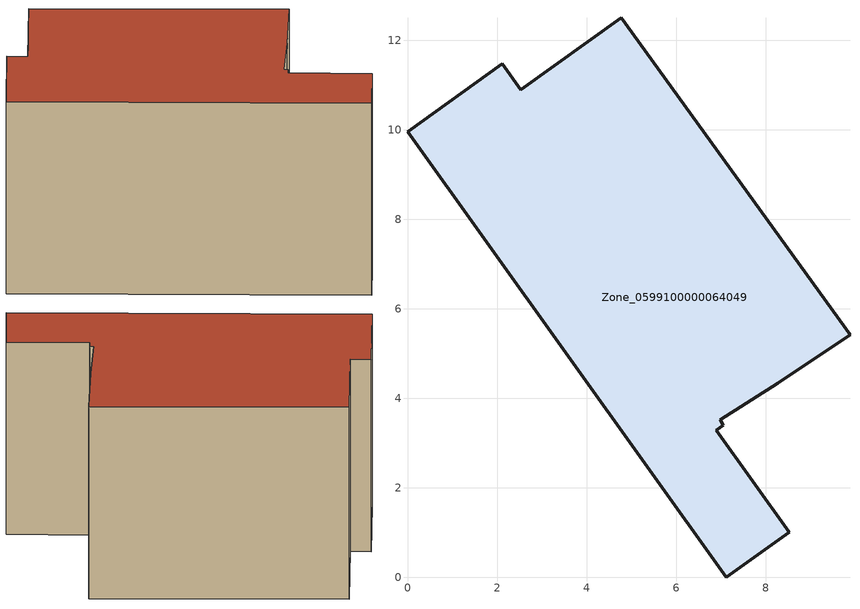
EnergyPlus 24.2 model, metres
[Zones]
Zone_0599100000064049
 floor ground (C_G): 7.13,0 0,9.96 2.12,11.47 2.53,10.89 4.78,12.5 9.89,5.42 8.27,4.33 6.99,3.52 7.05,3.4 6.9,3.29 8.53,1 z0
 wall outside (C_F): 2.53,10.89 2.12,11.47 0,9.96 7.13,0 8.53,1 6.9,3.29 7.05,3.4 6.99,3.52 8.27,4.33 9.89,5.42 4.78,12.5 2.53,10.89 z0:7.91
 roof outside (C_R): 6.99,3.52 8.27,4.33 9.89,5.42 4.78,12.5 2.53,10.89 2.12,11.47 0,9.96 7.13,0 8.53,1 6.9,3.29 7.05,3.4 z7.91
[BUILDING]
Pand.0599100000064049: North Axis=0; Terrain=City; Loads Convergence Tolerance Value=0.04; Temperature Convergence Tolerance Value=0.4; Solar Distribution=FullExterior; Maximum Number of Warmup Days=25; Minimum Number of Warmup Days=1
[Site:Location]
Rotterdam.The.Hague.AP_ZH_NLD Design_Conditions: Latitude=51.96; Longitude=4.45; Time Zone=1; Elevation=-4.5
[SITE:GROUNDTEMPERATURE:BUILDINGSURFACE]
18, 18, 18, 18, 18, 18, 18, 18, 18, 18, 18, 18
[MATERIAL] Thermal Absorptance=0.9; Solar Absorptance=0.7; Visible Absorptance=0.7
Name | Roughness | Thickness | Conductivity | Density | Specific Heat
G.TI.1975-1991 | MediumSmooth | 0.15 | 0.288461 | 540 | 1210
F.TI.1975-1991 | Rough | 0.3 | 0.230769 | 1920 | 840
R.TI.1975-1991 | MediumRough | 0.2 | 0.153846 | 1500 | 1000
[CONSTRUCTION]
C_G: G.TI.1975-1991
C_F: F.TI.1975-1991
C_R: R.TI.1975-1991
[ZONE]
Zone_0599100000064049: Type=1; Multiplier=1; Ceiling Height=Autocalculate; Volume=Autocalculate; Floor Area=autocalculate; Part of Total Floor Area=Yes
[ZONEINFILTRATION:DESIGNFLOWRATE]
Infil_Zone_0599100000064049: Zone or ZoneList or Space or SpaceList=Zone_0599100000064049; Schedule=AlwaysOn; Design Flow Rate Calculation Method=Flow/Area; Flow Rate per Floor Area=0.003; Constant Term Coefficient=1; Temperature Term Coefficient=0; Velocity Term Coefficient=0; Velocity Squared Term Coefficient=0
[HVACTEMPLATE:ZONE:IDEALLOADSAIRSYSTEM]
Zone_0599100000064049: Maximum Heating Supply Air Temperature=50; Minimum Cooling Supply Air Temperature=13; Maximum Heating Supply Air Humidity Ratio=0.0156; Minimum Cooling Supply Air Humidity Ratio=0.0077; Heating Limit=NoLimit; Cooling Limit=NoLimit; Dehumidification Control Type=ConstantSensibleHeatRatio; Cooling Sensible Heat Ratio=0.7; Dehumidification Setpoint=60; Humidification Control Type=None; Humidification Setpoint=30; Outdoor Air Method=None; Outdoor Air Flow Rate per Person=0.00944; Outdoor Air Flow Rate per Zone Floor Area=0; Outdoor Air Flow Rate per Zone=0; Demand Controlled Ventilation Type=None; Outdoor Air Economizer Type=NoEconomizer; Heat Recovery Type=None; Sensible Heat Recovery Effectiveness=0.7; Latent Heat Recovery Effectiveness=0.65
[ZONECONTROL:THERMOSTAT]
ThermostatControl_Zone_0599100000064049: Zone or ZoneList=Zone_0599100000064049; Control Type Schedule=DualSetpointControlType; Control 1=Thermostat_Zone_0599100000064049; Temperature Difference Between Cutout And Setpoint=0
[THERMOSTATSETPOINT:DUALSETPOINT]
Thermostat_Zone_0599100000064049: Heating Setpoint Temperature Schedule=HeatingSetpoint_Zone_0599100000064049; Cooling Setpoint Temperature Schedule=CoolingSetpoint_Zone_0599100000064049
[SCHEDULE:COMPACT]
HeatingSetpoint_Zone_0599100000064049: Through: 12/31, For: AllDays, Until: 24:00, 21
CoolingSetpoint_Zone_0599100000064049: Through: 12/31, For: AllDays, Until: 24:00, 24
DualSetpointControlType: Through: 12/31, For: AllDays, Until: 24:00, 4
AlwaysOn: Through: 12/31, For: AllDays, Until: 24:00, 1
